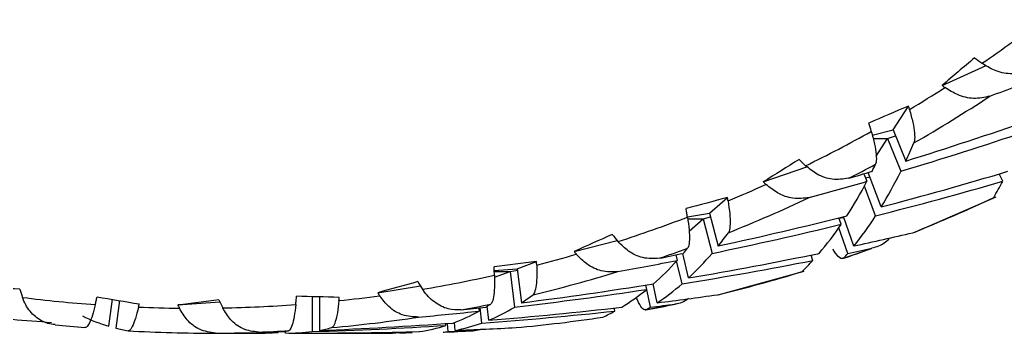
# Model space of a CAD drawing. Header units: millimetres. Extents: x 15 to 1184, y 5 to 836.
# Drawn here: x 378.158 to 380.623, y 640 to 640.785 of the extents above; entities that cross this region are included whole.
import ezdxf

# ---------------------------------------------------------------- set-up
doc = ezdxf.new("R2010")
doc.units = ezdxf.units.MM

msp = doc.modelspace()

# ---------------------------------------------------------------- linework, layer by layer
at = {"color": 7, "linetype": 'Continuous', "lineweight": 25}
for p, q in [((380.4651, 640.6202), (380.5753, 640.6698)), ((380.3427, 640.5088), (380.3812, 640.5685)), ((380.2906, 640.4956), (380.3427, 640.5088)), ((380.3427, 640.5088), (380.3744, 640.431)), ((380.2928, 640.487), (380.3286, 640.487)), ((380.3003, 640.443), (380.3286, 640.487)), ((380.3286, 640.487), (380.3487, 640.494)), ((380.3286, 640.487), (380.3619, 640.4053)), ((380.0181, 640.3788), (380.1273, 640.4168)), ((380.3128, 640.3161), (380.2802, 640.4023)), ((380.2696, 640.3991), (380.2773, 640.3803)), ((380.2737, 640.3891), (380.2842, 640.3918)), ((380.617, 640.3803), (380.6077, 640.3987)), ((380.299, 640.294), (380.2709, 640.3682)), ((379.8836, 640.3006), (379.9285, 640.3398)), ((380.3951, 640.2519), (380.6006, 640.3413)), ((379.8281, 640.2917), (379.8836, 640.3006)), ((379.8288, 640.2864), (379.8672, 640.2864)), ((379.8323, 640.2559), (379.8672, 640.2864)), ((379.8672, 640.2864), (379.8861, 640.2911)), ((379.8672, 640.2864), (379.8898, 640.2)), ((379.8836, 640.3006), (379.9051, 640.2184)), ((380.213, 640.2727), (380.2069, 640.2889)), ((380.2073, 640.2877), (380.2197, 640.2897)), ((380.2448, 640.2184), (380.219, 640.2919)), ((380.2295, 640.2), (380.207, 640.264)), ((379.5446, 640.2048), (379.6526, 640.2321)), ((380.2165, 640.187), (380.289, 640.2125)), ((379.7989, 640.1961), (379.8025, 640.1824)), ((379.8149, 640.1237), (379.8013, 640.1811)), ((379.8311, 640.1384), (379.8166, 640.1997)), ((380.1421, 640.1824), (380.1374, 640.1958)), ((379.345, 640.1573), (379.4023, 640.1614)), ((379.3846, 640.1549), (379.4028, 640.1579)), ((379.4023, 640.1614), (379.4509, 640.1793)), ((379.4023, 640.1614), (379.4132, 640.0763)), ((379.345, 640.1549), (379.3846, 640.1549)), ((379.3454, 640.1405), (379.3846, 640.1549)), ((379.3846, 640.1549), (379.396, 640.0655)), ((379.9049, 640.0966), (380.12, 640.1552)), ((379.0534, 640.1015), (379.1601, 640.1187)), ((379.7267, 640.1099), (379.7241, 640.1207)), ((379.7357, 640.0655), (379.7263, 640.1096)), ((379.7528, 640.0763), (379.7427, 640.1237)), ((378.3891, 640.085), (378.3804, 640.0176)), ((378.4072, 640.0819), (378.3983, 640.0127)), ((378.8898, 640.0916), (378.8897, 640.0044)), ((378.9079, 640.0912), (378.9078, 640.0073)), ((378.5537, 640.0709), (378.6587, 640.0785)), ((379.3059, 640.0634), (379.3069, 640.0556)), ((379.3137, 640.0257), (379.3097, 640.0639)), ((379.3313, 640.0326), (379.3276, 640.0676)), ((379.6466, 640.0556), (379.6449, 640.0633)), ((379.7224, 640.0589), (379.8037, 640.0748)), ((379.2242, 640.0196), (379.2237, 640.0244)), ((379.2294, 640.0044), (379.2277, 640.0247)), ((379.2474, 640.0073), (379.2457, 640.0271)), ((378.6289, 640.0005), (378.7631, 640.0005)), ((378.7999, 640.0039), (378.7998, 640.0022)), ((378.8047, 640.0017), (378.8047, 640.004)), ((378.8226, 640.0007), (378.8227, 640.0051)), ((378.8349, 640.0005), (378.8841, 640.0005)), ((378.956, 640.0005), (379.0902, 640.0005)), ((379.1395, 640.0022), (379.1394, 640.0039))]:
    msp.add_line(p, q, dxfattribs=at)
at = {"color": 7, "linetype": 'Continuous', "lineweight": 25, "flags": 128}
for points in [[(380.3837, 640.5602), (380.3834, 640.5612), (380.3831, 640.5622), (380.3828, 640.5633), (380.3825, 640.5643), (380.3822, 640.5654), (380.3819, 640.5664), (380.3816, 640.5675), (380.3812, 640.5685)], [(380.2882, 640.5051), (380.2875, 640.5078), (380.2867, 640.5104), (380.2859, 640.513), (380.2852, 640.5157), (380.2844, 640.5183), (380.2836, 640.5209), (380.2829, 640.5236), (380.2821, 640.5262)], [(379.9298, 640.3313), (379.9297, 640.3324), (379.9295, 640.3334), (379.9293, 640.3345), (379.9292, 640.3356), (379.929, 640.3366), (379.9288, 640.3377), (379.9286, 640.3387), (379.9285, 640.3398)], [(379.8283, 640.2907), (379.8279, 640.2934), (379.8274, 640.2961), (379.827, 640.2987), (379.8266, 640.3014), (379.8261, 640.3041), (379.8257, 640.3067), (379.8253, 640.3094), (379.8248, 640.3121)], [(379.4509, 640.1793), (379.4376, 640.1777), (379.4243, 640.1761), (379.411, 640.1745), (379.3977, 640.1729), (379.3844, 640.1714), (379.3712, 640.1698), (379.3579, 640.1682), (379.3447, 640.1666)], [(379.3454, 640.1455), (379.3453, 640.1481), (379.3452, 640.1507), (379.3451, 640.1534), (379.345, 640.156), (379.3449, 640.1587), (379.3448, 640.1613), (379.3447, 640.164), (379.3447, 640.1666)], [(379.4511, 640.1708), (379.4511, 640.1719), (379.4511, 640.1729), (379.451, 640.174), (379.451, 640.175), (379.451, 640.1761), (379.4509, 640.1771), (379.4509, 640.1782), (379.4509, 640.1793)], [(378.1579, 640.1107), (378.145, 640.111), (378.132, 640.1114), (378.1191, 640.1117), (378.1062, 640.1121), (378.0933, 640.1124), (378.0804, 640.1127), (378.0675, 640.1131), (378.0547, 640.1134)], [(378.3469, 640.0717), (378.3475, 640.0741), (378.348, 640.0766), (378.3486, 640.0791), (378.3492, 640.0815), (378.3497, 640.084), (378.3503, 640.0865), (378.3509, 640.089), (378.3514, 640.0914)], [(378.6563, 640.0835), (378.6434, 640.0819), (378.6306, 640.0803), (378.6177, 640.0787), (378.6049, 640.0772), (378.5921, 640.0756), (378.5793, 640.074), (378.5665, 640.0724), (378.5537, 640.0709)], [(378.8485, 640.072), (378.8487, 640.0746), (378.849, 640.0771), (378.8492, 640.0797), (378.8495, 640.0823), (378.8497, 640.0849), (378.85, 640.0875), (378.8502, 640.09), (378.8504, 640.0926)], [(378.9573, 640.0899), (378.9439, 640.0902), (378.9305, 640.0906), (378.9172, 640.0909), (378.9038, 640.0913), (378.8905, 640.0916), (378.8771, 640.0919), (378.8638, 640.0923), (378.8504, 640.0926)], [(378.9565, 640.0817), (378.9566, 640.0827), (378.9567, 640.0837), (378.9568, 640.0848), (378.9569, 640.0858), (378.957, 640.0868), (378.9571, 640.0878), (378.9572, 640.0889), (378.9573, 640.0899)], [(378.4552, 640.0655), (378.4554, 640.0665), (378.4556, 640.0675), (378.4558, 640.0685), (378.4561, 640.0695), (378.4563, 640.0704), (378.4565, 640.0714), (378.4567, 640.0724), (378.457, 640.0734)]]:
    msp.add_lwpolyline(points, dxfattribs=at)
at = {"color": 7, "linetype": 'Continuous', "lineweight": 25}
for centre, radius, start, end in [((378.5018, 643.7092), 3.6686, 304.2168, 307.1375), ((404.4825, 612.3661), 37.0827, 130.20157, 130.36623), ((388.2883, 651.182), 13.0398, 233.57933, 233.67949), ((378.5282, 643.6696), 3.621, 300.8263, 302.4749), ((388.2672, 651.1584), 13.112, 233.48516, 233.52477), ((378.5604, 643.6644), 3.6782, 299.9168, 303.3845), ((404.8706, 583.0654), 62.5007, 113.068139, 113.166974), ((378.5498, 643.6316), 3.5773, 296.1049, 299.0752), ((403.5441, 603.0645), 44.1115, 122.09381, 122.23079), ((388.7225, 649.5053), 12.5097, 226.47483, 226.57893), ((378.5823, 643.6257), 3.6337, 296.9919, 298.1882), ((388.698, 649.4862), 12.5811, 226.37697, 226.41813), ((378.5667, 643.5962), 3.538, 292.6608, 294.335), ((404.1708, 549.5365), 93.9836, 104.948013, 105.013411), ((378.5995, 643.5899), 3.5939, 291.737, 295.2587), ((379.0608, 643.5899), 3.5939, 291.737, 295.2587), ((378.5792, 643.5647), 3.5042, 287.8717, 290.8831), ((402.6557, 588.1566), 56.9485, 113.83759, 113.94275), ((388.9376, 647.8878), 12.0342, 219.41336, 219.52107), ((378.6121, 643.5578), 3.5594, 288.771, 289.9838), ((379.0734, 643.5578), 3.5594, 288.771, 289.9838), ((378.5875, 643.5379), 3.4761, 284.3856, 286.0796), ((388.9105, 647.874), 12.1052, 219.31211, 219.35469), ((378.5925, 643.5168), 3.4544, 279.5478, 282.588), ((378.6207, 643.5307), 3.531, 283.4509, 287.0143), ((379.0819, 643.5307), 3.531, 283.4509, 287.0143), ((388.3771, 643.4946), 10.7648, 198.3213, 198.43849), ((401.8542, 558.0392), 85.171, 105.457942, 105.527777), ((388.9448, 646.3386), 11.5942, 212.38156, 212.49263), ((378.5961, 643.499), 3.4363, 262.7909, 265.8418), ((402.5918, 781.5585), 143.5289, 260.276811, 260.31954), ((388.7541, 644.8696), 11.1747, 205.35956, 205.47377), ((378.5949, 643.5019), 3.4393, 276.0353, 277.7414), ((388.9159, 646.3308), 11.665, 212.27718, 212.32108), ((378.5957, 643.4928), 3.4302, 267.6523, 269.3614), ((388.7244, 644.8682), 11.2453, 205.25225, 205.29738), ((378.5956, 643.4939), 3.4313, 271.1725, 274.2265), ((378.6257, 643.5091), 3.5088, 280.4557, 281.6801), ((379.087, 643.5091), 3.5088, 280.4557, 281.6801), ((378.6281, 643.4942), 3.4937, 275.094, 278.6828), ((379.0894, 643.4942), 3.4937, 275.094, 278.6828), ((378.6293, 643.491), 3.4905, 263.7019, 264.9307), ((378.6289, 643.4849), 3.4844, 266.7093, 270.3044), ((378.6289, 643.4859), 3.4853, 272.0845, 273.3145), ((379.0901, 643.4859), 3.4853, 272.0845, 273.3145)]:
    msp.add_arc(centre, radius, start, end, dxfattribs=at)
for centre, major_axis, ratio, start_param, end_param in [((378.8955, 644.0005), (5.8038, 1.7146), 0.622675, 4.820715, 4.84526), ((378.8236, 644.0005), (5.9562, 1.3824), 0.630183, 4.827714, 4.881541), ((378.8955, 644.0005), (5.9562, 1.3824), 0.630183, 4.813246, 4.867107), ((378.8955, 644.0005), (-1.0589, 3.9842), 0.335831, 3.520791, 3.545336), ((378.8236, 644.0005), (5.9562, 1.3824), 0.630183, 4.803226, 4.813246), ((378.8236, 644.0005), (-1.0589, 3.9842), 0.335831, 3.506323, 3.516343), ((378.8236, 644.0005), (6.0757, 1.0344), 0.635963, 4.850701, 4.904563), ((378.8955, 644.0005), (-1.0589, 3.9842), 0.335831, 3.452461, 3.506323), ((378.8955, 644.0005), (5.9562, 1.3824), 0.630183, 4.774232, 4.798778), ((378.8236, 644.0005), (-1.0589, 3.9842), 0.335831, 3.438027, 3.491855), ((378.8955, 644.0005), (6.0757, 1.0344), 0.635963, 4.836267, 4.890095), ((378.8236, 644.0005), (-1.4307, 3.9678), 0.354297, 3.429261, 3.453807), ((378.8236, 644.0005), (6.0757, 1.0344), 0.635963, 4.78244, 4.836267), ((378.8955, 644.0005), (-1.0589, 3.9842), 0.335831, 3.3842, 3.438027), ((378.8955, 644.0005), (6.0757, 1.0344), 0.635963, 4.767972, 4.821833), ((378.8236, 644.0005), (-1.0589, 3.9842), 0.335831, 3.369732, 3.423593), ((378.8955, 644.0005), (-0.6848, 3.9939), 0.321771, 3.4181, 3.442646), ((378.8236, 644.0005), (6.1605, 0.6741), 0.640008, 4.874669, 4.899214), ((378.8236, 644.0005), (-0.6848, 3.9939), 0.321771, 3.403632, 3.413652), ((378.8955, 644.0005), (6.1605, 0.6741), 0.640008, 4.860201, 4.870221), ((378.8955, 644.0005), (6.0757, 1.0344), 0.635963, 4.728958, 4.753504), ((378.8236, 644.0005), (-0.6848, 3.9939), 0.321771, 3.335337, 3.389164), ((378.8236, 644.0005), (6.0757, 1.0344), 0.635963, 4.757952, 4.767972), ((378.8955, 644.0005), (6.1605, 0.6741), 0.640008, 4.791905, 4.845733), ((378.8236, 644.0005), (6.1605, 0.6741), 0.640008, 4.806339, 4.860201), ((378.8955, 644.0005), (-0.6848, 3.9939), 0.321771, 3.349771, 3.403632), ((378.8236, 644.0005), (-1.0589, 3.9842), 0.335831, 3.330718, 3.355264), ((378.8955, 644.0005), (-1.0589, 3.9842), 0.335831, 3.359712, 3.369732), ((378.8955, 644.0005), (6.1605, 0.6741), 0.640008, 4.72361, 4.777471), ((378.8236, 644.0005), (6.1605, 0.6741), 0.640008, 4.738078, 4.791905), ((378.8236, 644.0005), (-0.6848, 3.9939), 0.321771, 3.267041, 3.320902), ((378.8955, 644.0005), (-0.6848, 3.9939), 0.321771, 3.281509, 3.335337), ((378.8955, 644.0005), (-0.3093, 3.9988), 0.313287, 3.312402, 3.336947), ((378.8236, 644.0005), (6.2093, 0.3058), 0.642314, 4.830905, 4.85545), ((378.8236, 644.0005), (6.1605, 0.6741), 0.640008, 4.71359, 4.72361), ((378.8236, 644.0005), (-0.3093, 3.9988), 0.313287, 3.297934, 3.307954), ((378.8236, 644.0005), (6.2093, 0.3058), 0.642314, 4.762576, 4.816437), ((378.8955, 644.0005), (-0.3093, 3.9988), 0.313287, 3.244072, 3.297934), ((378.8955, 644.0005), (-0.6848, 3.9939), 0.321771, 3.257021, 3.267041), ((378.8955, 644.0005), (6.2093, 0.3058), 0.642314, 4.816437, 4.826457), ((378.8955, 644.0005), (6.2212, -0.0663), 0.642875, 4.597341, 4.613273), ((378.8955, 644.0005), (0.4431, 3.9976), 0.315609, 3.030086, 3.083947), ((378.8955, 644.0005), (6.1605, 0.6741), 0.640008, 4.684596, 4.709142), ((378.8236, 644.0005), (-0.3093, 3.9988), 0.313287, 3.229638, 3.283466), ((378.8955, 644.0005), (6.2093, 0.3058), 0.642314, 4.748141, 4.801969), ((378.8236, 644.0005), (-0.6848, 3.9939), 0.321771, 3.228028, 3.252573), ((378.8955, 644.0005), (0.4431, 3.9976), 0.315609, 3.098415, 3.122961), ((378.8955, 644.0005), (6.2093, 0.3058), 0.642314, 4.679846, 4.733707), ((378.8236, 644.0005), (6.2093, 0.3058), 0.642314, 4.694314, 4.748141), ((378.8955, 644.0005), (0.067, 3.9999), 0.311164, 3.205248, 3.229793), ((378.8236, 644.0005), (-0.3093, 3.9988), 0.313287, 3.161343, 3.215204), ((378.8955, 644.0005), (-0.3093, 3.9988), 0.313287, 3.175811, 3.229638), ((378.8236, 644.0005), (6.2212, -0.0663), 0.642875, 4.787414, 4.811959), ((378.8955, 644.0005), (6.2093, 0.3058), 0.642314, 4.640833, 4.665378), ((378.8236, 644.0005), (6.2093, 0.3058), 0.642314, 4.669826, 4.679846), ((378.8236, 644.0005), (0.067, 3.9999), 0.311164, 3.146806, 3.176312), ((378.8955, 644.0005), (0.067, 3.9999), 0.311164, 3.117948, 3.122485), ((378.8236, 644.0005), (0.067, 3.9999), 0.311164, 3.19078, 3.2008), ((378.8955, 644.0005), (0.067, 3.9999), 0.311164, 3.136919, 3.19078), ((378.8236, 644.0005), (6.2212, -0.0663), 0.642875, 4.728971, 4.772946), ((378.8955, 644.0005), (6.2212, -0.0663), 0.642875, 4.723197, 4.758478), ((378.8236, 644.0005), (-0.3093, 3.9988), 0.313287, 3.122329, 3.146875), ((378.8955, 644.0005), (-0.3093, 3.9988), 0.313287, 3.151323, 3.161343), ((378.8955, 644.0005), (6.2212, -0.0663), 0.642875, 4.772946, 4.782966)]:
    msp.add_ellipse(centre, major_axis=major_axis, ratio=ratio, start_param=start_param, end_param=end_param, dxfattribs=at)
for points, knots in [([(380.6757, 640.6554), (380.6627, 640.6522), (380.6384, 640.6464), (380.5978, 640.6552), (380.575, 640.6693), (380.5647, 640.6756)], [0, 0, 0, 0, 0.386282, 0.723372, 1, 1, 1, 1]), ([(380.5843, 640.5932), (380.5712, 640.5903), (380.5466, 640.5848), (380.5058, 640.594), (380.4828, 640.6083), (380.4724, 640.6148)], [0, 0, 0, 0, 0.383707, 0.720941, 1, 1, 1, 1]), ([(380.3837, 640.5602), (380.3867, 640.549), (380.3927, 640.5266), (380.3969, 640.4993), (380.3971, 640.4833), (380.3953, 640.4779), (380.3948, 640.4764)], [0, 0, 0, 0, 0.280389, 0.560502, 0.871733, 1, 1, 1, 1]), ([(380.2882, 640.5051), (380.2912, 640.4942), (380.297, 640.4723), (380.301, 640.4458), (380.3012, 640.4299), (380.2993, 640.4247), (380.2988, 640.423)], [0, 0, 0, 0, 0.276014, 0.551764, 0.857891, 1, 1, 1, 1]), ([(380.2315, 640.3879), (380.2182, 640.3859), (380.1933, 640.3822), (380.1541, 640.3951), (380.1333, 640.4118), (380.1239, 640.4193)], [0, 0, 0, 0, 0.386282, 0.723372, 1, 1, 1, 1]), ([(380.1331, 640.3396), (380.1197, 640.3379), (380.0946, 640.3346), (380.0552, 640.348), (380.0342, 640.3649), (380.0247, 640.3725)], [0, 0, 0, 0, 0.383707, 0.720941, 1, 1, 1, 1]), ([(379.9298, 640.3313), (379.9314, 640.3201), (379.9346, 640.2976), (379.9353, 640.2714), (379.9336, 640.2569), (379.9312, 640.2528), (379.9306, 640.2515)], [0, 0, 0, 0, 0.280389, 0.560502, 0.871733, 1, 1, 1, 1]), ([(379.8283, 640.2907), (379.8298, 640.2798), (379.8329, 640.2578), (379.8335, 640.2324), (379.8318, 640.2179), (379.8293, 640.214), (379.8286, 640.2127)], [0, 0, 0, 0, 0.276014, 0.551764, 0.857891, 1, 1, 1, 1]), ([(379.7575, 640.1877), (379.744, 640.1869), (379.7188, 640.1855), (379.6815, 640.2022), (379.6629, 640.2211), (379.6546, 640.2296)], [0, 0, 0, 0, 0.386282, 0.723372, 1, 1, 1, 1]), ([(380.3328, 640.2383), (380.3325, 640.2378), (380.3263, 640.2276), (380.3107, 640.219), (380.2954, 640.2144), (380.2898, 640.2127)], [0, 0, 0, 0, 0.032571, 0.65066, 1, 1, 1, 1]), ([(380.2188, 640.1877), (380.2158, 640.1869), (380.2103, 640.1853), (380.1995, 640.1989), (380.1936, 640.2087), (380.1927, 640.2102)], [0, 0, 0, 0, 0.493724, 0.924573, 1, 1, 1, 1]), ([(379.6539, 640.1542), (379.6403, 640.1537), (379.6149, 640.1527), (379.5775, 640.17), (379.5588, 640.1891), (379.5503, 640.1978)], [0, 0, 0, 0, 0.383707, 0.720941, 1, 1, 1, 1]), ([(379.4511, 640.1708), (379.4513, 640.1597), (379.4516, 640.1376), (379.4491, 640.113), (379.4456, 640.1003), (379.4428, 640.0974), (379.442, 640.0965)], [0, 0, 0, 0, 0.2803892, 0.5605017, 0.8717329, 1, 1, 1, 1]), ([(379.3454, 640.1455), (379.3455, 640.1346), (379.3458, 640.113), (379.3433, 640.0892), (379.3398, 640.0765), (379.337, 640.0738), (379.3361, 640.0729)], [0, 0, 0, 0, 0.276014, 0.551764, 0.857891, 1, 1, 1, 1]), ([(379.2625, 640.0585), (379.2515, 640.0586), (379.2289, 640.0587), (379.1949, 640.0758), (379.1744, 640.0966), (379.1662, 640.1092), (379.1655, 640.1103)], [0, 0, 0, 0, 0.313511, 0.650851, 0.970728, 1, 1, 1, 1]), ([(378.2464, 640.0216), (378.2405, 640.0224), (378.2231, 640.0247), (378.1964, 640.0396), (378.1749, 640.0643), (378.1673, 640.0835), (378.1649, 640.0898)], [0, 0, 0, 0, 0.175466, 0.508792, 0.839728, 1, 1, 1, 1]), ([(378.9565, 640.0817), (378.9553, 640.071), (378.9528, 640.0496), (378.9473, 640.0271), (378.9423, 640.0163), (378.9392, 640.0147), (378.9383, 640.0143)], [0, 0, 0, 0, 0.280389, 0.560502, 0.871733, 1, 1, 1, 1]), ([(379.1556, 640.0405), (379.142, 640.0412), (379.1166, 640.0425), (379.0816, 640.0633), (379.0655, 640.0844), (379.0582, 640.094)], [0, 0, 0, 0, 0.383707, 0.720941, 1, 1, 1, 1]), ([(379.7237, 640.0585), (379.7208, 640.0589), (379.7152, 640.0597), (379.7063, 640.076), (379.7017, 640.0871), (379.701, 640.0888)], [0, 0, 0, 0, 0.493724, 0.924573, 1, 1, 1, 1]), ([(379.8312, 640.0869), (379.8257, 640.0831), (379.8153, 640.0758), (379.8032, 640.0739), (379.7973, 640.0729)], [0, 0, 0, 0, 0.515735, 1, 1, 1, 1]), ([(378.3469, 640.0717), (378.3457, 640.0668), (378.3423, 640.0525), (378.3359, 640.0328), (378.328, 640.0169), (378.3232, 640.0136), (378.321, 640.0141), (378.3209, 640.0141)], [0, 0, 0, 0, 0.130907, 0.389211, 0.674844, 0.994013, 1, 1, 1, 1]), ([(378.4552, 640.0655), (378.4526, 640.0554), (378.4474, 640.0351), (378.4392, 640.0151), (378.433, 640.0065), (378.4298, 640.0063), (378.4289, 640.0063)], [0, 0, 0, 0, 0.280389, 0.560502, 0.871733, 1, 1, 1, 1]), ([(378.6474, 640.0006), (378.6341, 640.0024), (378.6089, 640.006), (378.5768, 640.03), (378.5635, 640.0526), (378.5574, 640.0629)], [0, 0, 0, 0, 0.383707, 0.720941, 1, 1, 1, 1]), ([(378.7556, 640.0028), (378.7423, 640.0044), (378.7172, 640.0075), (378.6851, 640.031), (378.6718, 640.0533), (378.6658, 640.0634)], [0, 0, 0, 0, 0.386282, 0.723372, 1, 1, 1, 1]), ([(378.8485, 640.072), (378.8473, 640.0615), (378.8448, 640.0406), (378.8394, 640.0188), (378.8344, 640.0081), (378.8314, 640.0068), (378.8304, 640.0063)], [0, 0, 0, 0, 0.276014, 0.551764, 0.857891, 1, 1, 1, 1]), ([(379.3122, 640.0103), (379.3112, 640.0098), (379.3047, 640.0066), (379.2976, 640.0064), (379.2916, 640.0063)], [0, 0, 0, 0, 0.150721, 1, 1, 1, 1])]:
    msp.add_open_spline(points, degree=3, knots=knots, dxfattribs=at)

doc.saveas('drawing.dxf')
